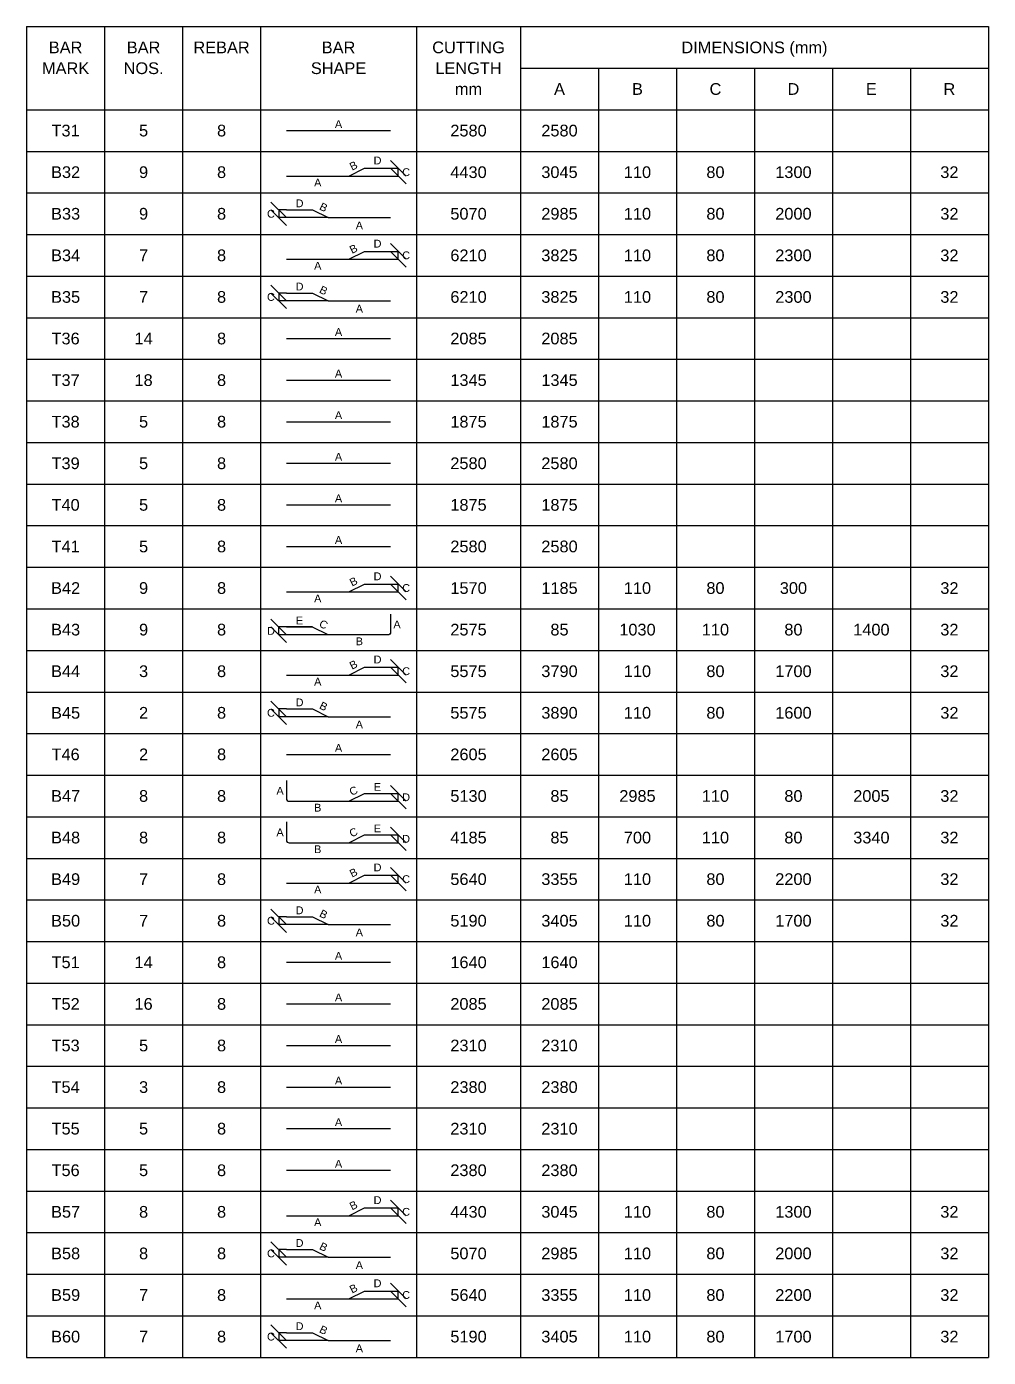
# Model space of a CAD drawing. Header units: inches. Extents: x -816171 to 9366335, y -450961 to 689132.
# Drawn here: x 6967272 to 6985772, y 255101 to 280701 of the extents above; entities that cross this region are included whole.
import ezdxf
from ezdxf.enums import TextEntityAlignment as Align

# ---------------------------------------------------------------- set-up
doc = ezdxf.new("R2010")
doc.units = ezdxf.units.IN
doc.header["$MEASUREMENT"] = 0
for name, color, linetype in [('Dimension', 31, 'Continuous'), ('Reinforcement', 130, 'Continuous'), ('Schedule Header', 4, 'Continuous'), ('Schedule Line', 60, 'Continuous'), ('Text', 31, 'Continuous')]:
    doc.layers.add(name, color=color, linetype=linetype)
doc.styles.add('SC-BBS1', font='SansSerif')
doc.styles.get("Standard").update_dxf_attribs({"font": 'txt.shx'})
doc.dimstyles.new('SCBBSDim', dxfattribs={"dimtxt": 225, "dimasz": 0.18, "dimexe": 0, "dimexo": 0, "dimgap": 0, "dimtad": 1, "dimtoh": 1, "dimdec": 0, "dimzin": 0, "dimdsep": 46, "dimtxsty": 'Standard', "dimtsz": 150, "dimcen": 0.09, "dimclrd": 8, "dimclre": 8, "dimclrt": 3, "dimadec": 0, "dimazin": 0, "dimtfac": 1, "dimtdec": 0, "dimtix": 1, "dimtofl": 0, "dimtmove": 0, "dimatfit": 3, "dimfxl": 1, "dimtolj": 1, "dimtzin": 0, "dimarcsym": 0})

# ---------------------------------------------------------------- blocks, each defined once
blk = doc.blocks.new('*D2783')
at = {"layer": 'DEFPOINTS', "color": 0, "transparency": 16777216}
for p in [(6973472, 277826), (6973772, 277976), (6974422, 277976)]:
    blk.add_point(p, dxfattribs=at)
at = {"layer": 'Dimension', "color": 8, "lineweight": -2, "transparency": 16777216}
for p, q in [((6974572, 277826), (6974272, 278126)), ((6973472, 277826), (6974422, 277826)), ((6973772, 277976), (6974422, 277976)), ((6974572, 277676), (6974272, 277976)), ((6974422, 277826), (6974422, 277976))]:
    blk.add_line(p, q, dxfattribs=at)
blk = doc.blocks.new('*D2784')
at = {"layer": 'DEFPOINTS', "color": 0, "transparency": 16777216}
for p in [(6972122, 277026), (6972272, 277176), (6973072, 277026)]:
    blk.add_point(p, dxfattribs=at)
at = {"layer": 'Dimension', "color": 8, "lineweight": -2, "transparency": 16777216}
for p, q in [((6972272, 277026), (6971972, 277326)), ((6972272, 276876), (6971972, 277176)), ((6972272, 277176), (6972122, 277176)), ((6972122, 277176), (6972122, 277026)), ((6973072, 277026), (6972122, 277026))]:
    blk.add_line(p, q, dxfattribs=at)
blk = doc.blocks.new('*D2779')
at = {"layer": 'DEFPOINTS', "color": 0, "transparency": 16777216}
for p in [(6973472, 276226), (6973772, 276376), (6974422, 276376)]:
    blk.add_point(p, dxfattribs=at)
at = {"layer": 'Dimension', "color": 8, "lineweight": -2, "transparency": 16777216}
for p, q in [((6974572, 276226), (6974272, 276526)), ((6973472, 276226), (6974422, 276226)), ((6973772, 276376), (6974422, 276376)), ((6974572, 276076), (6974272, 276376)), ((6974422, 276226), (6974422, 276376))]:
    blk.add_line(p, q, dxfattribs=at)
blk = doc.blocks.new('*D2780')
at = {"layer": 'DEFPOINTS', "color": 0, "transparency": 16777216}
for p in [(6972272, 275576), (6972122, 275426), (6973072, 275426)]:
    blk.add_point(p, dxfattribs=at)
at = {"layer": 'Dimension', "color": 8, "lineweight": -2, "transparency": 16777216}
for p, q in [((6972272, 275426), (6971972, 275726)), ((6972272, 275276), (6971972, 275576)), ((6972272, 275576), (6972122, 275576)), ((6972122, 275576), (6972122, 275426)), ((6973072, 275426), (6972122, 275426))]:
    blk.add_line(p, q, dxfattribs=at)
blk = doc.blocks.new('*D2781')
at = {"layer": 'DEFPOINTS', "color": 0, "transparency": 16777216}
for p in [(6973472, 269826), (6973772, 269976), (6974422, 269976)]:
    blk.add_point(p, dxfattribs=at)
at = {"layer": 'Dimension', "color": 8, "lineweight": -2, "transparency": 16777216}
for p, q in [((6974572, 269826), (6974272, 270126)), ((6973472, 269826), (6974422, 269826)), ((6973772, 269976), (6974422, 269976)), ((6974572, 269676), (6974272, 269976)), ((6974422, 269826), (6974422, 269976))]:
    blk.add_line(p, q, dxfattribs=at)
blk = doc.blocks.new('*D2782')
at = {"layer": 'DEFPOINTS', "color": 0, "transparency": 16777216}
for p in [(6972122, 269151), (6972772, 269151), (6973072, 269001)]:
    blk.add_point(p, dxfattribs=at)
at = {"layer": 'Dimension', "color": 8, "lineweight": -2, "transparency": 16777216}
for p, q in [((6972272, 269001), (6971972, 269301)), ((6972272, 268851), (6971972, 269151)), ((6972772, 269151), (6972122, 269151)), ((6972122, 269001), (6972122, 269151)), ((6973072, 269001), (6972122, 269001))]:
    blk.add_line(p, q, dxfattribs=at)
blk = doc.blocks.new('*D2785')
at = {"layer": 'DEFPOINTS', "color": 0, "transparency": 16777216}
for p in [(6973772, 268376), (6974422, 268376), (6973472, 268226)]:
    blk.add_point(p, dxfattribs=at)
at = {"layer": 'Dimension', "color": 8, "lineweight": -2, "transparency": 16777216}
for p, q in [((6973772, 268376), (6974422, 268376)), ((6974572, 268226), (6974272, 268526)), ((6974572, 268076), (6974272, 268376)), ((6974422, 268226), (6974422, 268376)), ((6973472, 268226), (6974422, 268226))]:
    blk.add_line(p, q, dxfattribs=at)
blk = doc.blocks.new('*D2786')
at = {"layer": 'DEFPOINTS', "color": 0, "transparency": 16777216}
for p in [(6972272, 267576), (6972122, 267426), (6973072, 267426)]:
    blk.add_point(p, dxfattribs=at)
at = {"layer": 'Dimension', "color": 8, "lineweight": -2, "transparency": 16777216}
for p, q in [((6972272, 267426), (6971972, 267726)), ((6972272, 267276), (6971972, 267576)), ((6972272, 267576), (6972122, 267576)), ((6972122, 267576), (6972122, 267426)), ((6973072, 267426), (6972122, 267426))]:
    blk.add_line(p, q, dxfattribs=at)
blk = doc.blocks.new('*D2787')
at = {"layer": 'DEFPOINTS', "color": 0, "transparency": 16777216}
for p in [(6973472, 265801), (6973772, 265951), (6974422, 265951)]:
    blk.add_point(p, dxfattribs=at)
at = {"layer": 'Dimension', "color": 8, "lineweight": -2, "transparency": 16777216}
for p, q in [((6974572, 265801), (6974272, 266101)), ((6973472, 265801), (6974422, 265801)), ((6973772, 265951), (6974422, 265951)), ((6974572, 265651), (6974272, 265951)), ((6974422, 265801), (6974422, 265951))]:
    blk.add_line(p, q, dxfattribs=at)
blk = doc.blocks.new('*D2788')
at = {"layer": 'DEFPOINTS', "color": 0, "transparency": 16777216}
for p in [(6973472, 265001), (6973772, 265151), (6974422, 265151)]:
    blk.add_point(p, dxfattribs=at)
at = {"layer": 'Dimension', "color": 8, "lineweight": -2, "transparency": 16777216}
for p, q in [((6974572, 265001), (6974272, 265301)), ((6973472, 265001), (6974422, 265001)), ((6973772, 265151), (6974422, 265151)), ((6974572, 264851), (6974272, 265151)), ((6974422, 265001), (6974422, 265151))]:
    blk.add_line(p, q, dxfattribs=at)
blk = doc.blocks.new('*D2789')
at = {"layer": 'DEFPOINTS', "color": 0, "transparency": 16777216}
for p in [(6973472, 264226), (6973772, 264376), (6974422, 264376)]:
    blk.add_point(p, dxfattribs=at)
at = {"layer": 'Dimension', "color": 8, "lineweight": -2, "transparency": 16777216}
for p, q in [((6974572, 264226), (6974272, 264526)), ((6973472, 264226), (6974422, 264226)), ((6973772, 264376), (6974422, 264376)), ((6974572, 264076), (6974272, 264376)), ((6974422, 264226), (6974422, 264376))]:
    blk.add_line(p, q, dxfattribs=at)
blk = doc.blocks.new('*D2790')
at = {"layer": 'DEFPOINTS', "color": 0, "transparency": 16777216}
for p in [(6972122, 263426), (6972272, 263576), (6973072, 263426)]:
    blk.add_point(p, dxfattribs=at)
at = {"layer": 'Dimension', "color": 8, "lineweight": -2, "transparency": 16777216}
for p, q in [((6972272, 263426), (6971972, 263726)), ((6972272, 263276), (6971972, 263576)), ((6972272, 263576), (6972122, 263576)), ((6972122, 263576), (6972122, 263426)), ((6973072, 263426), (6972122, 263426))]:
    blk.add_line(p, q, dxfattribs=at)
blk = doc.blocks.new('*D2791')
at = {"layer": 'DEFPOINTS', "color": 0, "transparency": 16777216}
for p in [(6973472, 257826), (6973772, 257976), (6974422, 257976)]:
    blk.add_point(p, dxfattribs=at)
at = {"layer": 'Dimension', "color": 8, "lineweight": -2, "transparency": 16777216}
for p, q in [((6974572, 257826), (6974272, 258126)), ((6973472, 257826), (6974422, 257826)), ((6973772, 257976), (6974422, 257976)), ((6974572, 257676), (6974272, 257976)), ((6974422, 257826), (6974422, 257976))]:
    blk.add_line(p, q, dxfattribs=at)
blk = doc.blocks.new('*D2792')
at = {"layer": 'DEFPOINTS', "color": 0, "transparency": 16777216}
for p in [(6972122, 257026), (6972272, 257176), (6973072, 257026)]:
    blk.add_point(p, dxfattribs=at)
at = {"layer": 'Dimension', "color": 8, "lineweight": -2, "transparency": 16777216}
for p, q in [((6972272, 257026), (6971972, 257326)), ((6972272, 256876), (6971972, 257176)), ((6972272, 257176), (6972122, 257176)), ((6972122, 257176), (6972122, 257026)), ((6973072, 257026), (6972122, 257026))]:
    blk.add_line(p, q, dxfattribs=at)
blk = doc.blocks.new('*D2793')
at = {"layer": 'DEFPOINTS', "color": 0, "transparency": 16777216}
for p in [(6973772, 256376), (6974422, 256376), (6973472, 256226)]:
    blk.add_point(p, dxfattribs=at)
at = {"layer": 'Dimension', "color": 8, "lineweight": -2, "transparency": 16777216}
for p, q in [((6974572, 256226), (6974272, 256526)), ((6973772, 256376), (6974422, 256376)), ((6974572, 256076), (6974272, 256376)), ((6974422, 256226), (6974422, 256376)), ((6973472, 256226), (6974422, 256226))]:
    blk.add_line(p, q, dxfattribs=at)
blk = doc.blocks.new('*D2794')
at = {"layer": 'DEFPOINTS', "color": 0, "transparency": 16777216}
for p in [(6972272, 255576), (6972122, 255426), (6973072, 255426)]:
    blk.add_point(p, dxfattribs=at)
at = {"layer": 'Dimension', "color": 8, "lineweight": -2, "transparency": 16777216}
for p, q in [((6972272, 255426), (6971972, 255726)), ((6972272, 255276), (6971972, 255576)), ((6972272, 255576), (6972122, 255576)), ((6972122, 255576), (6972122, 255426)), ((6973072, 255426), (6972122, 255426))]:
    blk.add_line(p, q, dxfattribs=at)

msp = doc.modelspace()

# ---------------------------------------------------------------- linework, layer by layer
at = {"layer": 'Reinforcement'}
for points in [[(6972271.9147, 278700.52709), (6974271.9147, 278700.52709)], [(6972271.9147, 277825.52709), (6973471.9147, 277825.52709), (6973771.9147, 277975.52709), (6974271.9147, 277975.52709)], [(6972271.9147, 277175.52709), (6972771.9147, 277175.52709), (6973071.9147, 277025.52709), (6974271.9147, 277025.52709)], [(6972271.9147, 276225.52709), (6973471.9147, 276225.52709), (6973771.9147, 276375.52709), (6974271.9147, 276375.52709)], [(6972271.9147, 275575.52709), (6972771.9147, 275575.52709), (6973071.9147, 275425.52709), (6974271.9147, 275425.52709)], [(6972271.9147, 274700.52709), (6974271.9147, 274700.52709)], [(6972271.9147, 273900.52709), (6974271.9147, 273900.52709)], [(6972271.9147, 273100.52709), (6974271.9147, 273100.52709)], [(6972271.9147, 272300.52709), (6974271.9147, 272300.52709)], [(6972271.9147, 271500.52709), (6974271.9147, 271500.52709)], [(6972271.9147, 270700.52709), (6974271.9147, 270700.52709)], [(6972271.9147, 269825.52709), (6973471.9147, 269825.52709), (6973771.9147, 269975.52709), (6974271.9147, 269975.52709)], [(6972271.9147, 268225.52709), (6973471.9147, 268225.52709), (6973771.9147, 268375.52709), (6974271.9147, 268375.52709)], [(6972271.9147, 267575.52709), (6972771.9147, 267575.52709), (6973071.9147, 267425.52709), (6974271.9147, 267425.52709)], [(6972271.9147, 266700.52709), (6974271.9147, 266700.52709)], [(6972271.9147, 264225.52709), (6973471.9147, 264225.52709), (6973771.9147, 264375.52709), (6974271.9147, 264375.52709)], [(6972271.9147, 263575.52709), (6972771.9147, 263575.52709), (6973071.9147, 263425.52709), (6974271.9147, 263425.52709)], [(6972271.9147, 262700.52709), (6974271.9147, 262700.52709)], [(6972271.9147, 261900.52709), (6974271.9147, 261900.52709)], [(6972271.9147, 261100.52709), (6974271.9147, 261100.52709)], [(6972271.9147, 260300.52709), (6974271.9147, 260300.52709)], [(6972271.9147, 259500.52709), (6974271.9147, 259500.52709)], [(6972271.9147, 258700.52709), (6974271.9147, 258700.52709)], [(6972271.9147, 257825.52709), (6973471.9147, 257825.52709), (6973771.9147, 257975.52709), (6974271.9147, 257975.52709)], [(6972271.9147, 257175.52709), (6972771.9147, 257175.52709), (6973071.9147, 257025.52709), (6974271.9147, 257025.52709)], [(6972271.9147, 256225.52709), (6973471.9147, 256225.52709), (6973771.9147, 256375.52709), (6974271.9147, 256375.52709)], [(6972271.9147, 255575.52709), (6972771.9147, 255575.52709), (6973071.9147, 255425.52709), (6974271.9147, 255425.52709)]]:
    msp.add_lwpolyline(points, dxfattribs=at)
for points in [[(6974271.9147, 269400.52709), (6974271.9147, 269050.52709, -0.5), (6974221.9147, 269000.52709), (6973071.9147, 269000.52709), (6972771.9147, 269150.52709), (6972271.9147, 269150.52709)], [(6972271.9147, 266200.52709), (6972271.9147, 265850.52709, 0.5), (6972321.9147, 265800.52709), (6973471.9147, 265800.52709), (6973771.9147, 265950.52709), (6974271.9147, 265950.52709)], [(6972271.9147, 265400.52709), (6972271.9147, 265050.52709, 0.5), (6972321.9147, 265000.52709), (6973471.9147, 265000.52709), (6973771.9147, 265150.52709), (6974271.9147, 265150.52709)]]:
    msp.add_lwpolyline(points, format="xyb", dxfattribs=at)
at = {"layer": 'Schedule Line'}
for p, q in [((6967271.9147, 280700.52709), (6985771.9147, 280700.52709)), ((6967271.9147, 280700.52709), (6967271.9147, 255100.52709)), ((6967271.9147, 280700.52709), (6967271.9147, 255100.52709)), ((6968771.9147, 280700.52709), (6968771.9147, 255100.52709)), ((6970271.9147, 280700.52709), (6970271.9147, 255100.52709)), ((6971771.9147, 280700.52709), (6971771.9147, 255100.52709)), ((6974771.9147, 280700.52709), (6974771.9147, 255100.52709)), ((6976771.9147, 280700.52709), (6976771.9147, 255100.52709)), ((6985771.9147, 280700.52709), (6985771.9147, 255100.52709)), ((6976771.9147, 279900.52709), (6985771.9147, 279900.52709)), ((6978271.9147, 279900.52709), (6978271.9147, 255100.52709)), ((6979771.9147, 279900.52709), (6979771.9147, 255100.52709)), ((6981271.9147, 279900.52709), (6981271.9147, 255100.52709)), ((6982771.9147, 279900.52709), (6982771.9147, 255100.52709)), ((6984271.9147, 279900.52709), (6984271.9147, 255100.52709)), ((6967271.9147, 279100.52709), (6985771.9147, 279100.52709)), ((6967271.9147, 278300.52709), (6985771.9147, 278300.52709)), ((6967271.9147, 278300.52709), (6985771.9147, 278300.52709)), ((6967271.9147, 277500.52709), (6985771.9147, 277500.52709)), ((6967271.9147, 276700.52709), (6985771.9147, 276700.52709)), ((6967271.9147, 275900.52709), (6985771.9147, 275900.52709)), ((6967271.9147, 275100.52709), (6985771.9147, 275100.52709)), ((6967271.9147, 274300.52709), (6985771.9147, 274300.52709)), ((6967271.9147, 273500.52709), (6985771.9147, 273500.52709)), ((6967271.9147, 272700.52709), (6985771.9147, 272700.52709)), ((6967271.9147, 271900.52709), (6985771.9147, 271900.52709)), ((6967271.9147, 271100.52709), (6985771.9147, 271100.52709)), ((6967271.9147, 270300.52709), (6985771.9147, 270300.52709)), ((6967271.9147, 270300.52709), (6985771.9147, 270300.52709)), ((6967271.9147, 269500.52709), (6985771.9147, 269500.52709)), ((6967271.9147, 268700.52709), (6985771.9147, 268700.52709)), ((6967271.9147, 267900.52709), (6985771.9147, 267900.52709)), ((6967271.9147, 267100.52709), (6985771.9147, 267100.52709)), ((6967271.9147, 266300.52709), (6985771.9147, 266300.52709)), ((6967271.9147, 266300.52709), (6985771.9147, 266300.52709)), ((6967271.9147, 265500.52709), (6985771.9147, 265500.52709)), ((6967271.9147, 264700.52709), (6985771.9147, 264700.52709)), ((6967271.9147, 263900.52709), (6985771.9147, 263900.52709)), ((6967271.9147, 263100.52709), (6985771.9147, 263100.52709)), ((6967271.9147, 262300.52709), (6985771.9147, 262300.52709)), ((6967271.9147, 261500.52709), (6985771.9147, 261500.52709)), ((6967271.9147, 260700.52709), (6985771.9147, 260700.52709)), ((6967271.9147, 259900.52709), (6985771.9147, 259900.52709)), ((6967271.9147, 259100.52709), (6985771.9147, 259100.52709)), ((6967271.9147, 258300.52709), (6985771.9147, 258300.52709)), ((6967271.9147, 258300.52709), (6985771.9147, 258300.52709)), ((6967271.9147, 257500.52709), (6985771.9147, 257500.52709)), ((6967271.9147, 256700.52709), (6985771.9147, 256700.52709)), ((6967271.9147, 255900.52709), (6985771.9147, 255900.52709)), ((6967271.9147, 255100.52709), (6985771.9147, 255100.52709))]:
    msp.add_line(p, q, dxfattribs=at)

# ---------------------------------------------------------------- texts
at = {"layer": 'Dimension', "style": 'SC-BBS1'}
for s, p in [('A', (6973271.9147, 278825.52709)), ('D', (6974021.9147, 278125.52709)), ('A', (6972871.9147, 277700.52709)), ('C', (6974571.9147, 277900.52709)), ('D', (6972521.9147, 277300.52709)), ('C', (6971971.9147, 277100.52709)), ('A', (6973671.9147, 276875.52709)), ('D', (6974021.9147, 276525.52709)), ('C', (6974571.9147, 276300.52709)), ('A', (6972871.9147, 276100.52709)), ('D', (6972521.9147, 275700.52709)), ('C', (6971971.9147, 275500.52709)), ('A', (6973671.9147, 275275.52709)), ('A', (6973271.9147, 274825.52709)), ('A', (6973271.9147, 274025.52709)), ('A', (6973271.9147, 273225.52709)), ('A', (6973271.9147, 272425.52709)), ('A', (6973271.9147, 271625.52709)), ('A', (6973271.9147, 270825.52709)), ('D', (6974021.9147, 270125.52709)), ('C', (6974571.9147, 269900.52709)), ('A', (6972871.9147, 269700.52709)), ('E', (6972521.9147, 269275.52709)), ('D', (6971971.9147, 269075.52709)), ('A', (6974396.9147, 269200.52709)), ('B', (6973671.9147, 268875.52709)), ('D', (6974021.9147, 268525.52709)), ('C', (6974571.9147, 268300.52709)), ('A', (6972871.9147, 268100.52709)), ('C', (6971971.9147, 267500.52709)), ('D', (6972521.9147, 267700.52709)), ('A', (6973671.9147, 267275.52709)), ('A', (6973271.9147, 266825.52709)), ('A', (6972146.9147, 266000.52709)), ('E', (6974021.9147, 266075.52709)), ('B', (6972871.9147, 265675.52709)), ('D', (6974571.9147, 265875.52709)), ('A', (6972146.9147, 265200.52709)), ('E', (6974021.9147, 265275.52709)), ('D', (6974571.9147, 265075.52709)), ('B', (6972871.9147, 264875.52709)), ('D', (6974021.9147, 264525.52709)), ('C', (6974571.9147, 264300.52709)), ('A', (6972871.9147, 264100.52709)), ('D', (6972521.9147, 263700.52709)), ('C', (6971971.9147, 263500.52709)), ('A', (6973671.9147, 263275.52709)), ('A', (6973271.9147, 262825.52709)), ('A', (6973271.9147, 262025.52709)), ('A', (6973271.9147, 261225.52709)), ('A', (6973271.9147, 260425.52709)), ('A', (6973271.9147, 259625.52709)), ('A', (6973271.9147, 258825.52709)), ('D', (6974021.9147, 258125.52709)), ('C', (6974571.9147, 257900.52709)), ('A', (6972871.9147, 257700.52709)), ('D', (6972521.9147, 257300.52709)), ('C', (6971971.9147, 257100.52709)), ('A', (6973671.9147, 256875.52709)), ('D', (6974021.9147, 256525.52709)), ('C', (6974571.9147, 256300.52709)), ('A', (6972871.9147, 256100.52709)), ('D', (6972521.9147, 255700.52709)), ('C', (6971971.9147, 255500.52709)), ('A', (6973671.9147, 255275.52709))]:
    msp.add_text(s, height=150, dxfattribs=at).set_placement(p, align=Align.MIDDLE_CENTER)
for s, rotation, p in [('B', 26.565051177, (6973559.4147, 278025.52709)), ('B', -26.565051177, (6972984.4147, 277225.52709)), ('B', 26.565051177, (6973559.4147, 276425.52709)), ('B', -26.565051177, (6972984.4147, 275625.52709)), ('B', 26.565051177, (6973559.4147, 270025.52709)), ('C', -26.565051177, (6972984.4147, 269200.52709)), ('B', 26.565051177, (6973559.4147, 268425.52709)), ('B', -26.565051177, (6972984.4147, 267625.52709)), ('C', 26.565051177, (6973559.4147, 266000.52709)), ('C', 26.565051177, (6973559.4147, 265200.52709)), ('B', 26.565051177, (6973559.4147, 264425.52709)), ('B', -26.565051177, (6972984.4147, 263625.52709)), ('B', 26.565051177, (6973559.4147, 258025.52709)), ('B', -26.565051177, (6972984.4147, 257225.52709)), ('B', 26.565051177, (6973559.4147, 256425.52709)), ('B', -26.565051177, (6972984.4147, 255625.52709))]:
    msp.add_text(s, height=150, rotation=rotation, dxfattribs=at).set_placement(p, align=Align.MIDDLE_CENTER)
at = {"layer": 'Schedule Header', "style": 'SC-BBS1'}
for s, p in [('BAR', (6968021.9147, 280300.52709)), ('BAR', (6969521.9147, 280300.52709)), ('REBAR', (6971021.9147, 280300.52709)), ('BAR', (6973271.9147, 280300.52709)), ('CUTTING', (6975771.9147, 280300.52709)), ('DIMENSIONS (mm)', (6981271.9147, 280300.52709)), ('MARK', (6968021.9147, 279900.52709)), ('NOS.', (6969521.9147, 279900.52709)), ('SHAPE', (6973271.9147, 279900.52709)), ('LENGTH', (6975771.9147, 279900.52709)), ('mm', (6975771.9147, 279500.52709)), ('A', (6977521.9147, 279500.52709)), ('B', (6979021.9147, 279500.52709)), ('C', (6980521.9147, 279500.52709)), ('D', (6982021.9147, 279500.52709)), ('E', (6983521.9147, 279500.52709)), ('R', (6985021.9147, 279500.52709))]:
    msp.add_text(s, height=225, dxfattribs=at).set_placement(p, align=Align.MIDDLE_CENTER)
at = {"layer": 'Text', "style": 'SC-BBS1'}
for s, p in [('T31', (6968021.9147, 278700.52709)), ('5', (6969521.9147, 278700.52709)), ('8', (6971021.9147, 278700.52709)), ('2580', (6975771.9147, 278700.52709)), ('2580', (6977521.9147, 278700.52709)), ('B32', (6968021.9147, 277900.52709)), ('9', (6969521.9147, 277900.52709)), ('8', (6971021.9147, 277900.52709)), ('4430', (6975771.9147, 277900.52709)), ('3045', (6977521.9147, 277900.52709)), ('110', (6979021.9147, 277900.52709)), ('80', (6980521.9147, 277900.52709)), ('1300', (6982021.9147, 277900.52709)), ('32', (6985021.9147, 277900.52709)), ('B33', (6968021.9147, 277100.52709)), ('9', (6969521.9147, 277100.52709)), ('8', (6971021.9147, 277100.52709)), ('5070', (6975771.9147, 277100.52709)), ('2985', (6977521.9147, 277100.52709)), ('110', (6979021.9147, 277100.52709)), ('80', (6980521.9147, 277100.52709)), ('2000', (6982021.9147, 277100.52709)), ('32', (6985021.9147, 277100.52709)), ('B34', (6968021.9147, 276300.52709)), ('7', (6969521.9147, 276300.52709)), ('8', (6971021.9147, 276300.52709)), ('6210', (6975771.9147, 276300.52709)), ('3825', (6977521.9147, 276300.52709)), ('110', (6979021.9147, 276300.52709)), ('80', (6980521.9147, 276300.52709)), ('2300', (6982021.9147, 276300.52709)), ('32', (6985021.9147, 276300.52709)), ('B35', (6968021.9147, 275500.52709)), ('7', (6969521.9147, 275500.52709)), ('8', (6971021.9147, 275500.52709)), ('6210', (6975771.9147, 275500.52709)), ('3825', (6977521.9147, 275500.52709)), ('110', (6979021.9147, 275500.52709)), ('80', (6980521.9147, 275500.52709)), ('2300', (6982021.9147, 275500.52709)), ('32', (6985021.9147, 275500.52709)), ('T36', (6968021.9147, 274700.52709)), ('14', (6969521.9147, 274700.52709)), ('8', (6971021.9147, 274700.52709)), ('2085', (6975771.9147, 274700.52709)), ('2085', (6977521.9147, 274700.52709)), ('T37', (6968021.9147, 273900.52709)), ('18', (6969521.9147, 273900.52709)), ('8', (6971021.9147, 273900.52709)), ('1345', (6975771.9147, 273900.52709)), ('1345', (6977521.9147, 273900.52709)), ('T38', (6968021.9147, 273100.52709)), ('5', (6969521.9147, 273100.52709)), ('8', (6971021.9147, 273100.52709)), ('1875', (6975771.9147, 273100.52709)), ('1875', (6977521.9147, 273100.52709)), ('T39', (6968021.9147, 272300.52709)), ('5', (6969521.9147, 272300.52709)), ('8', (6971021.9147, 272300.52709)), ('2580', (6975771.9147, 272300.52709)), ('2580', (6977521.9147, 272300.52709)), ('T40', (6968021.9147, 271500.52709)), ('8', (6971021.9147, 271500.52709)), ('1875', (6975771.9147, 271500.52709)), ('1875', (6977521.9147, 271500.52709)), ('5', (6969521.9147, 271500.52709)), ('T41', (6968021.9147, 270700.52709)), ('5', (6969521.9147, 270700.52709)), ('8', (6971021.9147, 270700.52709)), ('2580', (6975771.9147, 270700.52709)), ('2580', (6977521.9147, 270700.52709)), ('B42', (6968021.9147, 269900.52709)), ('9', (6969521.9147, 269900.52709)), ('8', (6971021.9147, 269900.52709)), ('1570', (6975771.9147, 269900.52709)), ('1185', (6977521.9147, 269900.52709)), ('110', (6979021.9147, 269900.52709)), ('80', (6980521.9147, 269900.52709)), ('300', (6982021.9147, 269900.52709)), ('32', (6985021.9147, 269900.52709)), ('B43', (6968021.9147, 269100.52709)), ('9', (6969521.9147, 269100.52709)), ('8', (6971021.9147, 269100.52709)), ('2575', (6975771.9147, 269100.52709)), ('85', (6977521.9147, 269100.52709)), ('1030', (6979021.9147, 269100.52709)), ('110', (6980521.9147, 269100.52709)), ('80', (6982021.9147, 269100.52709)), ('1400', (6983521.9147, 269100.52709)), ('32', (6985021.9147, 269100.52709)), ('B44', (6968021.9147, 268300.52709)), ('3', (6969521.9147, 268300.52709)), ('8', (6971021.9147, 268300.52709)), ('5575', (6975771.9147, 268300.52709)), ('3790', (6977521.9147, 268300.52709)), ('110', (6979021.9147, 268300.52709)), ('80', (6980521.9147, 268300.52709)), ('1700', (6982021.9147, 268300.52709)), ('32', (6985021.9147, 268300.52709)), ('B45', (6968021.9147, 267500.52709)), ('2', (6969521.9147, 267500.52709)), ('8', (6971021.9147, 267500.52709)), ('5575', (6975771.9147, 267500.52709)), ('3890', (6977521.9147, 267500.52709)), ('110', (6979021.9147, 267500.52709)), ('80', (6980521.9147, 267500.52709)), ('1600', (6982021.9147, 267500.52709)), ('32', (6985021.9147, 267500.52709)), ('T46', (6968021.9147, 266700.52709)), ('2', (6969521.9147, 266700.52709)), ('8', (6971021.9147, 266700.52709)), ('2605', (6975771.9147, 266700.52709)), ('2605', (6977521.9147, 266700.52709)), ('B47', (6968021.9147, 265900.52709)), ('8', (6969521.9147, 265900.52709)), ('8', (6971021.9147, 265900.52709)), ('5130', (6975771.9147, 265900.52709)), ('85', (6977521.9147, 265900.52709)), ('2985', (6979021.9147, 265900.52709)), ('110', (6980521.9147, 265900.52709)), ('80', (6982021.9147, 265900.52709)), ('2005', (6983521.9147, 265900.52709)), ('32', (6985021.9147, 265900.52709)), ('B48', (6968021.9147, 265100.52709)), ('8', (6969521.9147, 265100.52709)), ('8', (6971021.9147, 265100.52709)), ('4185', (6975771.9147, 265100.52709)), ('85', (6977521.9147, 265100.52709)), ('700', (6979021.9147, 265100.52709)), ('110', (6980521.9147, 265100.52709)), ('80', (6982021.9147, 265100.52709)), ('3340', (6983521.9147, 265100.52709)), ('32', (6985021.9147, 265100.52709)), ('B49', (6968021.9147, 264300.52709)), ('7', (6969521.9147, 264300.52709)), ('8', (6971021.9147, 264300.52709)), ('5640', (6975771.9147, 264300.52709)), ('3355', (6977521.9147, 264300.52709)), ('110', (6979021.9147, 264300.52709)), ('80', (6980521.9147, 264300.52709)), ('2200', (6982021.9147, 264300.52709)), ('32', (6985021.9147, 264300.52709)), ('B50', (6968021.9147, 263500.52709)), ('7', (6969521.9147, 263500.52709)), ('8', (6971021.9147, 263500.52709)), ('5190', (6975771.9147, 263500.52709)), ('3405', (6977521.9147, 263500.52709)), ('110', (6979021.9147, 263500.52709)), ('80', (6980521.9147, 263500.52709)), ('1700', (6982021.9147, 263500.52709)), ('32', (6985021.9147, 263500.52709)), ('T51', (6968021.9147, 262700.52709)), ('14', (6969521.9147, 262700.52709)), ('8', (6971021.9147, 262700.52709)), ('1640', (6975771.9147, 262700.52709)), ('1640', (6977521.9147, 262700.52709)), ('T52', (6968021.9147, 261900.52709)), ('16', (6969521.9147, 261900.52709)), ('8', (6971021.9147, 261900.52709)), ('2085', (6975771.9147, 261900.52709)), ('2085', (6977521.9147, 261900.52709)), ('T53', (6968021.9147, 261100.52709)), ('5', (6969521.9147, 261100.52709)), ('8', (6971021.9147, 261100.52709)), ('2310', (6975771.9147, 261100.52709)), ('2310', (6977521.9147, 261100.52709)), ('T54', (6968021.9147, 260300.52709)), ('3', (6969521.9147, 260300.52709)), ('8', (6971021.9147, 260300.52709)), ('2380', (6975771.9147, 260300.52709)), ('2380', (6977521.9147, 260300.52709)), ('T55', (6968021.9147, 259500.52709)), ('5', (6969521.9147, 259500.52709)), ('8', (6971021.9147, 259500.52709)), ('2310', (6975771.9147, 259500.52709)), ('2310', (6977521.9147, 259500.52709)), ('T56', (6968021.9147, 258700.52709)), ('8', (6971021.9147, 258700.52709)), ('2380', (6975771.9147, 258700.52709)), ('2380', (6977521.9147, 258700.52709)), ('5', (6969521.9147, 258700.52709)), ('B57', (6968021.9147, 257900.52709)), ('8', (6969521.9147, 257900.52709)), ('8', (6971021.9147, 257900.52709)), ('4430', (6975771.9147, 257900.52709)), ('3045', (6977521.9147, 257900.52709)), ('110', (6979021.9147, 257900.52709)), ('80', (6980521.9147, 257900.52709)), ('1300', (6982021.9147, 257900.52709)), ('32', (6985021.9147, 257900.52709)), ('B58', (6968021.9147, 257100.52709)), ('8', (6969521.9147, 257100.52709)), ('8', (6971021.9147, 257100.52709)), ('5070', (6975771.9147, 257100.52709)), ('2985', (6977521.9147, 257100.52709)), ('110', (6979021.9147, 257100.52709)), ('80', (6980521.9147, 257100.52709)), ('2000', (6982021.9147, 257100.52709)), ('32', (6985021.9147, 257100.52709)), ('B59', (6968021.9147, 256300.52709)), ('7', (6969521.9147, 256300.52709)), ('8', (6971021.9147, 256300.52709)), ('5640', (6975771.9147, 256300.52709)), ('3355', (6977521.9147, 256300.52709)), ('110', (6979021.9147, 256300.52709)), ('80', (6980521.9147, 256300.52709)), ('2200', (6982021.9147, 256300.52709)), ('32', (6985021.9147, 256300.52709)), ('B60', (6968021.9147, 255500.52709)), ('7', (6969521.9147, 255500.52709)), ('8', (6971021.9147, 255500.52709)), ('5190', (6975771.9147, 255500.52709)), ('3405', (6977521.9147, 255500.52709)), ('110', (6979021.9147, 255500.52709)), ('80', (6980521.9147, 255500.52709)), ('1700', (6982021.9147, 255500.52709)), ('32', (6985021.9147, 255500.52709))]:
    msp.add_text(s, height=225, dxfattribs=at).set_placement(p, align=Align.MIDDLE_CENTER)

# ---------------------------------------------------------------- dimensions: what is measured, and where the dimension line sits
at = {"layer": 'Dimension'}
for base, p1, p2, picture, middle in [((6974421.9147, 277975.52709), (6973471.9147, 277825.52709), (6973771.9147, 277975.52709), '*D2783', (6974421.9147, 277900.52709)), ((6972121.9147, 277025.52709), (6972271.9147, 277175.52709), (6973071.9147, 277025.52709), '*D2784', (6972121.9147, 277100.52709)), ((6974421.9147, 276375.52709), (6973471.9147, 276225.52709), (6973771.9147, 276375.52709), '*D2779', (6974421.9147, 276300.52709)), ((6972121.9147, 275425.52709), (6972271.9147, 275575.52709), (6973071.9147, 275425.52709), '*D2780', (6972121.9147, 275500.52709)), ((6974421.9147, 269975.52709), (6973471.9147, 269825.52709), (6973771.9147, 269975.52709), '*D2781', (6974421.9147, 269900.52709)), ((6972121.9147, 269150.52709), (6973071.9147, 269000.52709), (6972771.9147, 269150.52709), '*D2782', (6972121.9147, 269075.52709)), ((6974421.9147, 268375.52709), (6973471.9147, 268225.52709), (6973771.9147, 268375.52709), '*D2785', (6974421.9147, 268300.52709)), ((6972121.9147, 267425.52709), (6972271.9147, 267575.52709), (6973071.9147, 267425.52709), '*D2786', (6972121.9147, 267500.52709)), ((6974421.9147, 265950.52709), (6973471.9147, 265800.52709), (6973771.9147, 265950.52709), '*D2787', (6974421.9147, 265875.52709)), ((6974421.9147, 265150.52709), (6973471.9147, 265000.52709), (6973771.9147, 265150.52709), '*D2788', (6974421.9147, 265075.52709)), ((6974421.9147, 264375.52709), (6973471.9147, 264225.52709), (6973771.9147, 264375.52709), '*D2789', (6974421.9147, 264300.52709)), ((6972121.9147, 263425.52709), (6972271.9147, 263575.52709), (6973071.9147, 263425.52709), '*D2790', (6972121.9147, 263500.52709)), ((6974421.9147, 257975.52709), (6973471.9147, 257825.52709), (6973771.9147, 257975.52709), '*D2791', (6974421.9147, 257900.52709)), ((6972121.9147, 257025.52709), (6972271.9147, 257175.52709), (6973071.9147, 257025.52709), '*D2792', (6972121.9147, 257100.52709)), ((6974421.9147, 256375.52709), (6973471.9147, 256225.52709), (6973771.9147, 256375.52709), '*D2793', (6974421.9147, 256300.52709)), ((6972121.9147, 255425.52709), (6972271.9147, 255575.52709), (6973071.9147, 255425.52709), '*D2794', (6972121.9147, 255500.52709))]:
    dim = msp.add_linear_dim(base=base, p1=p1, p2=p2, angle=90, text=' ', dimstyle='SCBBSDim', dxfattribs=at)
    dim.commit()
    dim.dimension.update_dxf_attribs({"geometry": picture, "text_midpoint": middle})

doc.saveas('drawing.dxf')
